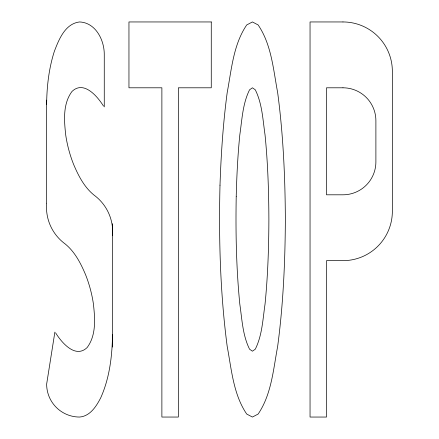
<?xml version="1.0" encoding="UTF-8"?>
<svg xmlns="http://www.w3.org/2000/svg" width="439" height="439" viewBox="0 0 439 439"><rect width="100%" height="100%" fill="white"/><g stroke="black" fill="none" stroke-linecap="round" stroke-linejoin="round"><path stroke-width="0.66" d="M104.262 106.886L104.262 54.875C104.52 40.383 95.768 22.598 79.569 21.95C65.115 23.695 58.897 39.472 54.348 51.352C48.877 68.429 46.814 86.384 46.644 104.262M112.494 334.737C112.208 356.183 109.569 378.05 100.734 397.789C96.35 406.311 90.116 416.227 79.569 417.05A32.925 32.925 0 0 1 46.644 384.125L54.875 332.114M103.516 106.123C97.579 96.531 83.756 80.035 71.985 91.466C62.662 103.972 64.132 120.868 65.79 135.503A132.364 132.364 0 0 0 73.565 164.296C78.619 176.242 84.903 188.463 95.598 196.304A45.502 45.502 0 0 1 112.494 235.743M55.621 332.877C61.559 342.469 75.387 358.965 87.158 347.529C96.476 335.023 95.005 318.127 93.348 303.497A132.364 132.364 0 0 0 85.572 274.699C80.524 262.758 74.235 250.537 63.54 242.696A45.497 45.497 0 0 1 46.644 203.257M112.494 223.714L112.494 347.073M46.644 100.147L46.644 203.037M236.215 196.628C235.567 232.5 236.292 268.438 239.815 304.156C242.037 319.279 242.624 335.286 249.566 349.197L252.425 351.2L255.284 349.197C262.226 335.286 262.813 319.279 265.035 304.156C267.839 276.027 268.789 247.755 268.887 219.5C268.789 191.245 267.839 162.973 265.035 134.844C262.813 119.715 262.231 103.714 255.284 89.803L252.425 87.8L249.566 89.803C242.624 103.714 242.037 119.715 239.815 134.844C237.762 155.384 236.742 176.001 236.215 196.628M219.999 185.192C218.71 239.03 220.175 293.043 227.204 346.481C231.529 369.358 233.29 394.26 246.707 414.048L252.425 417.05L258.143 414.048C271.56 394.26 273.321 369.358 277.646 346.481C283.237 304.397 285.158 261.924 285.35 219.5C285.158 177.076 283.237 134.597 277.646 92.519C273.321 69.642 271.56 44.74 258.143 24.952L252.425 21.95L246.707 24.952C233.29 44.74 231.529 69.642 227.204 92.519C223.111 123.255 221.053 154.215 219.999 185.192M211.269 21.95L128.956 21.95L128.956 87.8L161.881 87.8L161.881 417.05L178.344 417.05L178.344 87.8L211.269 87.8L211.269 21.95M342.969 21.95L310.044 21.95L310.044 417.05L326.506 417.05L326.506 260.656L342.969 260.656A49.387 49.387 0 0 0 392.356 211.269L392.356 71.337A49.387 49.387 0 0 0 342.969 21.95M342.969 87.8L326.506 87.8L326.506 194.806L342.969 194.806A32.925 32.925 0 0 0 375.894 161.881L375.894 120.725A32.925 32.925 0 0 0 342.969 87.8"/></g></svg>
